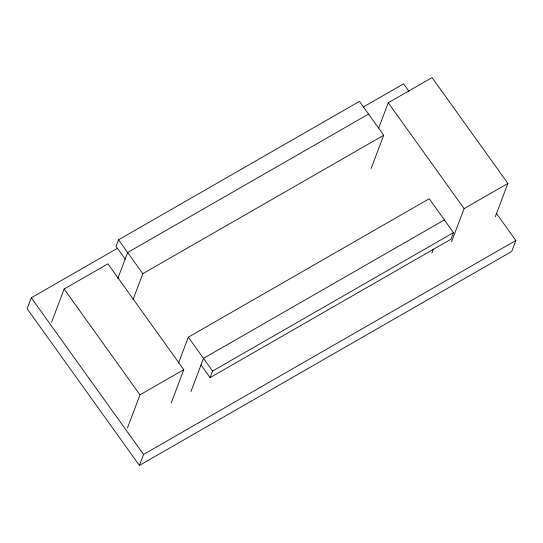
<?xml version="1.0" encoding="UTF-8"?>
<svg xmlns="http://www.w3.org/2000/svg" width="543" height="543" viewBox="0 0 543 543"><rect width="100%" height="100%" fill="white"/><g stroke="black" fill="none" stroke-linecap="round" stroke-linejoin="round"><path stroke-width="0.81" d="M117.213 248.422L31.297 297.795L27.15 308.77L139.408 465.412L511.703 251.477L515.85 240.501L496.153 213.019M51.592 322.203L64.135 289.005L107.935 263.837L183.785 369.674L171.242 402.872M371.168 168.445L383.711 135.248L359.439 101.385L118.544 239.809L116.053 246.4L125.155 259.099M117.79 278.593L127.646 252.509L368.541 114.084M132.96 299.763L142.816 273.679L383.711 135.248M127.442 428.04L139.985 394.842L183.785 369.674M139.408 465.412L143.562 454.437L515.85 240.501M178.471 363.26L188.326 337.183L429.221 198.752L453.493 232.621L451.002 239.205L210.107 377.636L201.005 364.937M190.953 391.544L203.496 358.353L444.391 219.922M210.107 377.636L212.598 371.052L453.493 232.621M378.688 128.046L388.245 102.756L432.045 77.588L507.902 183.425L495.359 216.623M431.848 253.113L433.341 249.162M451.559 241.791L464.102 208.593L507.902 183.425M363.199 107.066L403.592 83.86L409.008 91.414M388.245 102.756L464.102 208.593M118.544 239.809L142.816 273.679M188.326 337.183L212.598 371.052M64.135 289.005L139.985 394.842M31.297 297.795L143.562 454.437"/></g></svg>
